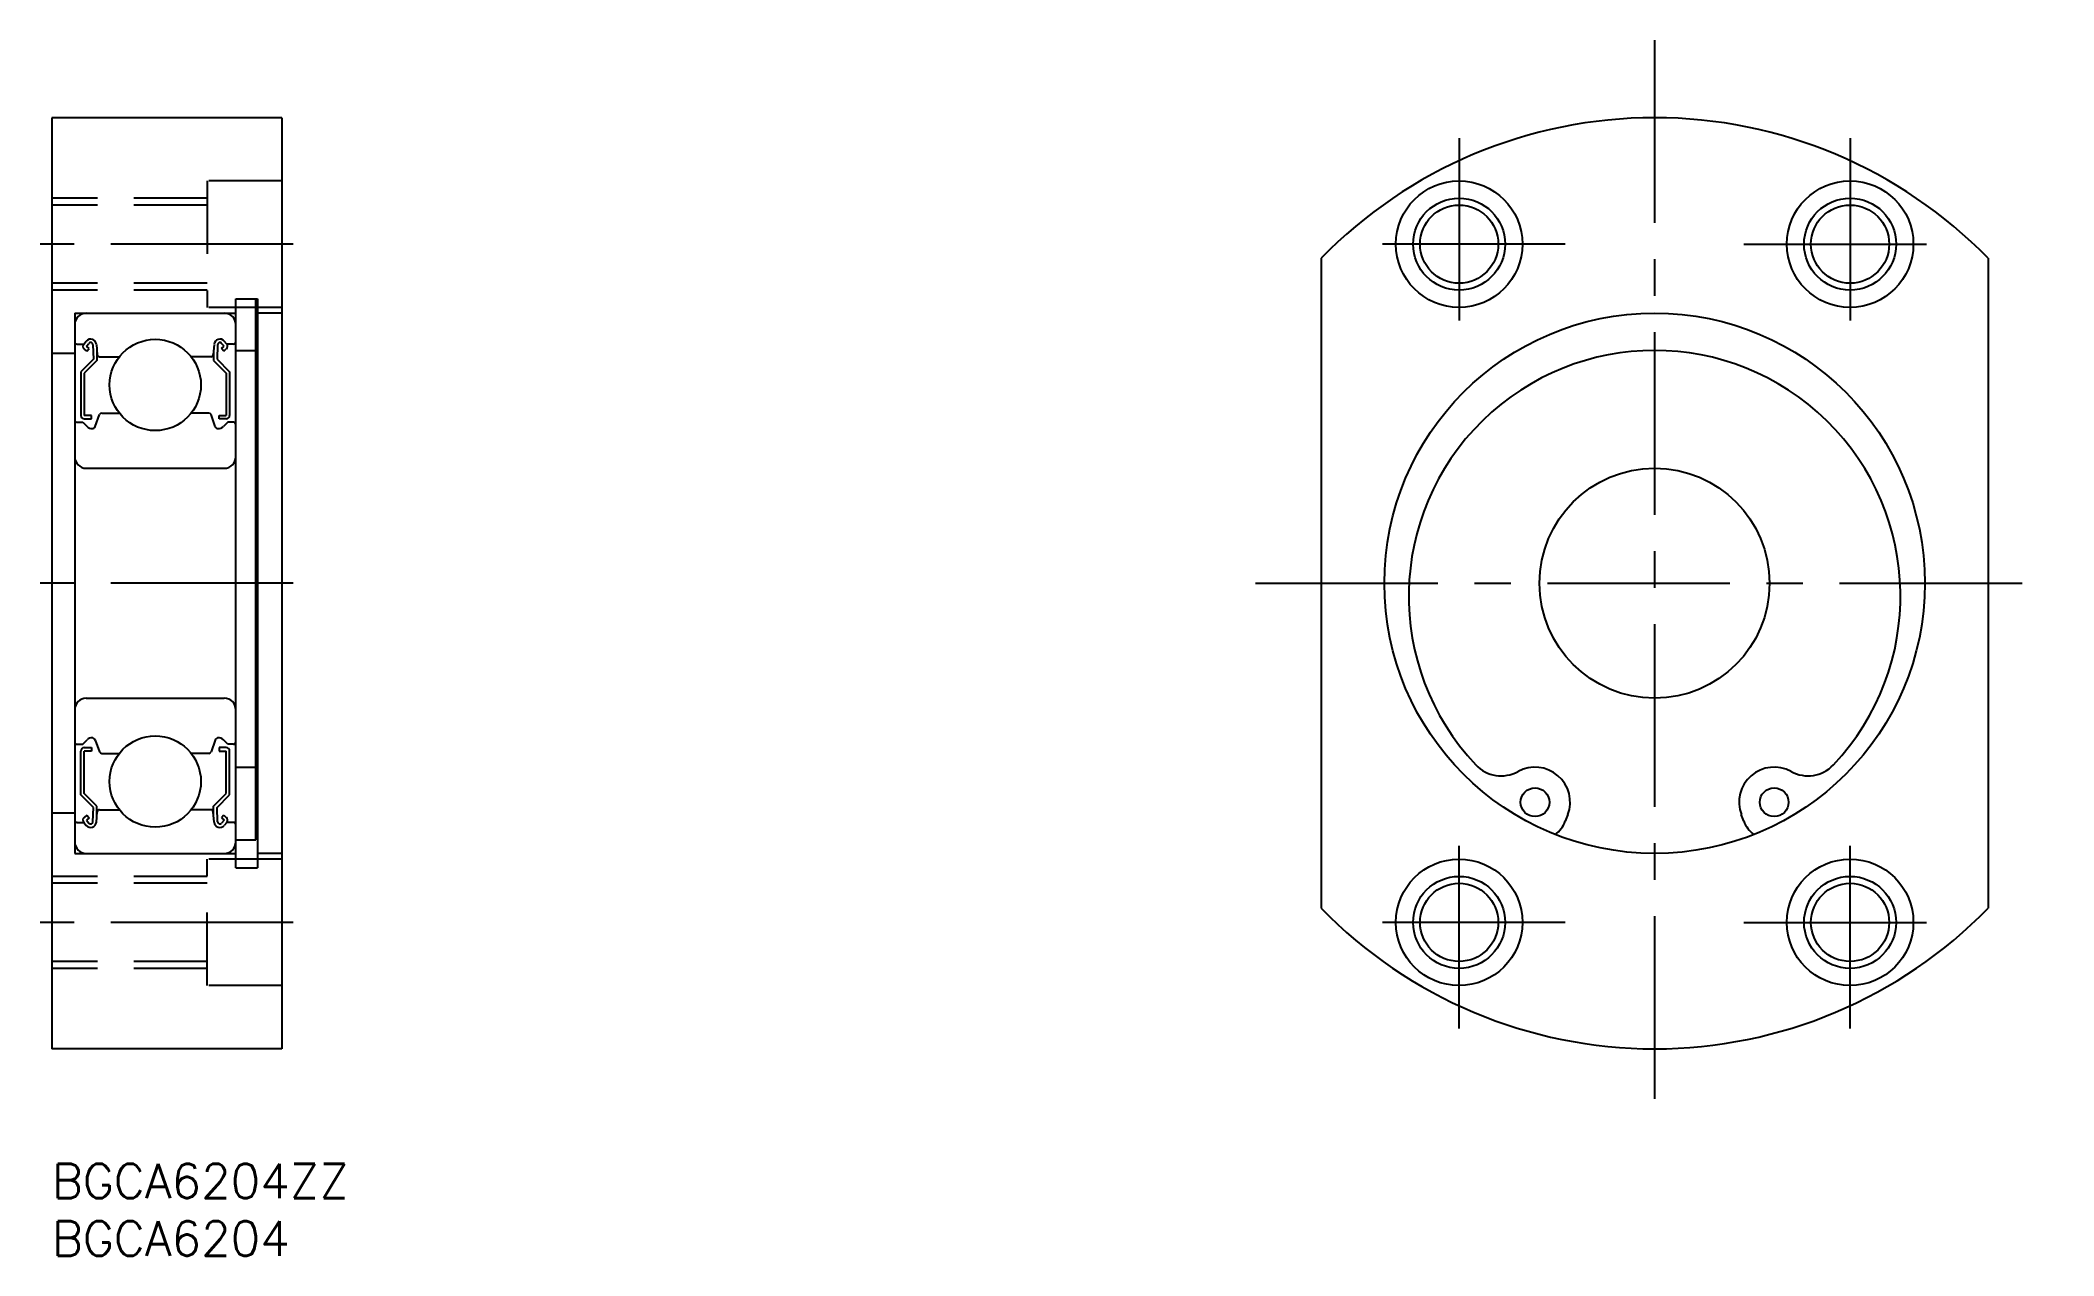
# Model space of a CAD drawing. Extents: x -1 to 174, y -8 to 98.
import ezdxf

# ---------------------------------------------------------------- set-up
doc = ezdxf.new("R2010")
doc.units = 0
doc.header["$LTSCALE"] = 0.5
doc.linetypes.add('CENTER', pattern=[50.8, 31.75, -6.35, 6.35, -6.35])
doc.linetypes.add('DASHED', pattern=[19.05, 12.7, -6.35])
for name, color, linetype in [('MSM_CENTER', 1, 'CENTER'), ('MSM_CONTINUOUS', 7, 'CONTINUOUS'), ('MSM_DASHED', 4, 'DASHED'), ('MSM_NARROW', 5, 'CONTINUOUS'), ('MSM_PART_NUMBER', 7, 'CONTINUOUS')]:
    doc.layers.add(name, color=color, linetype=linetype)
doc.styles.get("Standard").update_dxf_attribs({"font": 'txt.shx', "height": 3, "bigfont": 'bigfont.shx'})

# ---------------------------------------------------------------- blocks, each defined once
blk = doc.blocks.new('*U4')
at = {"layer": 'MSM_PART_NUMBER'}
blk.add_text('BGCA6204ZZ', height=3, dxfattribs=at).set_placement((0, -3))
blk = doc.blocks.new('*U5')
at = {"layer": 'MSM_PART_NUMBER'}
blk.add_text('BGCA6204', height=3, dxfattribs=at).set_placement((0, -8))

msp = doc.modelspace()

# ---------------------------------------------------------------- linework, layer by layer
at = {"layer": 'MSM_CENTER'}
for p, q in [((139.39, 97.73), (139.39, 3.27)), ((122.39, 89.22), (122.39, 70.78)), ((156.39, 89.22), (156.39, 70.78)), ((21, 80), (-1, 80)), ((131.61, 80), (113.16, 80)), ((147.16, 80), (165.61, 80)), ((21, 50.5), (-1, 50.5)), ((104.67, 50.5), (174.1, 50.5)), ((122.39, 11.78), (122.39, 30.22)), ((156.39, 11.78), (156.39, 30.22)), ((21, 21), (-1, 21)), ((131.61, 21), (113.16, 21)), ((147.16, 21), (165.61, 21))]:
    msp.add_line(p, q, dxfattribs=at)
at = {"layer": 'MSM_CONTINUOUS'}
for p, q in [((0, 91), (0, 10)), ((20, 91), (0, 91)), ((15, 91), (15, 91)), ((20, 91), (20, 10)), ((110.39, 78.77), (110.39, 22.23)), ((168.39, 78.77), (168.39, 22.23)), ((2, 74), (16, 74)), ((2, 74), (2, 27)), ((16, 25.75), (16, 75.25)), ((16, 75.25), (17.9, 75.25)), ((17.75, 28.18, 1.25), (17.75, 75.25, 1.25)), ((17.9, 75.25), (17.9, 25.75)), ((20, 74), (17.9, 74)), ((2, 70.5), (0, 70.5)), ((2.2, 71.3), (2.78, 71.3)), ((2.78, 71.3), (3, 71.56)), ((3.05, 70.68), (2.82, 70.88)), ((3.01, 71.11), (3.23, 71.36)), ((3.24, 70.91), (3.01, 71.11)), ((3.05, 70.68), (3.24, 70.91)), ((3.58, 71.24), (3.63, 70)), ((3.88, 71.28), (3.96, 70.38)), ((3.93, 70.73), (3.93, 69.88)), ((4.16, 70.2), (5.88, 70.2)), ((13.84, 70.2), (12.12, 70.2)), ((14.12, 71.28), (14.04, 70.38)), ((14.07, 70.73), (14.07, 69.88)), ((14.42, 71.24), (14.37, 70)), ((14.76, 70.91), (14.99, 71.11)), ((14.95, 70.68), (14.76, 70.91)), ((14.99, 71.11), (14.77, 71.36)), ((14.95, 70.68), (15.18, 70.88)), ((15.22, 71.3), (15, 71.56)), ((15.8, 71.3), (15.22, 71.3)), ((16, 70.75), (17.75, 70.75)), ((3.63, 70), (2.53, 68.9)), ((2.53, 68.9), (2.53, 65.1)), ((3.93, 69.88), (2.83, 68.78)), ((2.83, 68.78), (2.83, 65.1)), ((14.07, 69.88), (15.17, 68.78)), ((14.37, 70), (15.47, 68.9)), ((15.17, 68.78), (15.17, 65.1)), ((15.47, 68.9), (15.47, 65.1)), ((3.45, 65.1), (2.83, 65.1)), ((2.83, 64.8), (3.45, 64.8)), ((3.45, 64.8), (3.45, 65.1)), ((3.78, 64.15), (4.15, 65.17)), ((4.34, 65.3), (5.88, 65.3)), ((13.66, 65.3), (12.12, 65.3)), ((14.22, 64.15), (13.85, 65.17)), ((14.55, 65.1), (15.17, 65.1)), ((14.55, 64.8), (14.55, 65.1)), ((15.17, 64.8), (14.55, 64.8)), ((2.2, 64.5), (2.7, 64.5)), ((2.7, 64.5), (3.07, 64.13)), ((15.3, 64.5), (14.93, 64.13)), ((15.8, 64.5), (15.3, 64.5)), ((3, 60.5), (15, 60.5)), ((3, 40.5), (15, 40.5)), ((2.7, 36.5), (3.07, 36.87)), ((3.78, 36.85), (4.15, 35.83)), ((14.22, 36.85), (13.85, 35.83)), ((15.3, 36.5), (14.93, 36.87)), ((2.2, 36.5), (2.7, 36.5)), ((2.53, 32.1), (2.53, 35.9)), ((2.83, 36.2), (3.45, 36.2)), ((2.83, 32.22), (2.83, 35.9)), ((3.45, 35.9), (2.83, 35.9)), ((3.45, 36.2), (3.45, 35.9)), ((4.34, 35.7), (5.88, 35.7)), ((13.66, 35.7), (12.12, 35.7)), ((14.55, 36.2), (14.55, 35.9)), ((15.17, 36.2), (14.55, 36.2)), ((14.55, 35.9), (15.17, 35.9)), ((15.17, 32.22), (15.17, 35.9)), ((15.8, 36.5), (15.3, 36.5)), ((15.47, 32.1), (15.47, 35.9)), ((16, 34.5), (17.75, 34.5)), ((3.63, 31), (2.53, 32.1)), ((3.93, 31.12), (2.83, 32.22)), ((14.07, 31.12), (15.17, 32.22)), ((14.37, 31), (15.47, 32.1)), ((2, 30.5), (0, 30.5)), ((3.05, 30.32), (2.82, 30.12)), ((3.24, 30.09), (3.01, 29.89)), ((3.01, 29.89), (3.23, 29.64)), ((3.05, 30.32), (3.24, 30.09)), ((3.58, 29.76), (3.63, 31)), ((3.88, 29.72), (3.96, 30.62)), ((3.93, 30.27), (3.93, 31.12)), ((4.16, 30.8), (5.88, 30.8)), ((13.84, 30.8), (12.12, 30.8)), ((14.12, 29.72), (14.04, 30.62)), ((14.07, 30.27), (14.07, 31.12)), ((14.42, 29.76), (14.37, 31)), ((14.95, 30.32), (14.76, 30.09)), ((14.76, 30.09), (14.99, 29.89)), ((14.99, 29.89), (14.77, 29.64)), ((14.95, 30.32), (15.18, 30.12)), ((131.84, 30.38), (131.62, 29.8)), ((147.15, 29.8), (146.93, 30.38)), ((2.2, 29.7), (2.78, 29.7)), ((2.78, 29.7), (3, 29.44)), ((15.22, 29.7), (15, 29.44)), ((15.8, 29.7), (15.22, 29.7)), ((16, 28.18), (17.75, 28.18)), ((2, 27), (16, 27)), ((6.3, 27), (6.3, 27)), ((20, 27), (17.9, 27)), ((16, 25.75), (17.9, 25.75)), ((20, 10), (0, 10))]:
    msp.add_line(p, q, dxfattribs=at)
for centre, radius in [((122.39, 80), 5.5), ((156.39, 80), 5.5), ((122.39, 80), 3.4), ((156.39, 80), 3.4), ((139.39, 50.5), 23.5), ((9, 67.75), 3.97), ((139.39, 50.5), 10), ((9, 33.25), 3.97), ((128.99, 31.45), 1.25), ((149.79, 31.45), 1.25), ((122.39, 21), 5.5), ((156.39, 21), 5.5), ((122.39, 21), 3.4), ((156.39, 21), 3.4)]:
    msp.add_circle(centre, radius, dxfattribs=at)
for centre, radius, start, end in [((139.39, 50.5), 40.5, 44.2707, 135.7293), ((3, 73), 1, 90, 180), ((15, 73), 1, 0, 90), ((2.2, 71.5), 0.2, 180, 270), ((3.01, 71.11), 0.3, 139.9098, 229.9963), ((3.38, 71.24), 0.5, 4.987, 139.9098), ((3.38, 71.24), 0.2, 2.3754, 139.9922), ((4.16, 70.4), 0.2, 184.987, 270), ((13.84, 70.4), 0.2, 270, 355.013), ((14.62, 71.24), 0.5, 40.0902, 175.013), ((14.62, 71.24), 0.2, 40.0078, 177.6246), ((14.99, 71.11), 0.3, 310.0037, 40.0902), ((15.8, 71.5), 0.2, 270, 0), ((139.39, 49.37), 21.38, 316.6826, 223.3174), ((2.83, 65.1), 0.3, 180, 270), ((4.34, 65.1), 0.2, 90, 160.0299), ((13.66, 65.1), 0.2, 19.9701, 90), ((15.17, 65.1), 0.3, 270, 0), ((2.2, 64.3), 0.2, 90, 180), ((3.5, 64.55), 0.6, 225, 272.8048), ((3.5, 64.25), 0.3, 265.5374, 340.0299), ((14.5, 64.25), 0.3, 199.9701, 274.4626), ((14.5, 64.55), 0.6, 267.1952, 315), ((15.8, 64.3), 0.2, 0, 90), ((3, 61.5), 1, 180, 270), ((15, 61.5), 1, 270, 0), ((3, 39.5), 1, 90, 180), ((15, 39.5), 1, 0, 90), ((3.5, 36.45), 0.6, 87.1952, 135), ((3.5, 36.75), 0.3, 19.9701, 94.4626), ((14.5, 36.75), 0.3, 85.5374, 160.0299), ((14.5, 36.45), 0.6, 45, 92.8048), ((2.2, 36.7), 0.2, 180, 270), ((2.83, 35.9), 0.3, 90, 180), ((4.34, 35.9), 0.2, 199.9701, 270), ((13.66, 35.9), 0.2, 270, 340.0299), ((15.17, 35.9), 0.3, 0, 90), ((15.8, 36.7), 0.2, 270, 0), ((126.05, 36.8), 3.05, 223.3174, 298.7349), ((128.99, 31.45), 3.05, 339.4426, 118.7349), ((149.79, 31.45), 3.05, 61.2651, 200.5574), ((152.72, 36.8), 3.05, 241.2651, 316.6826), ((3.01, 29.89), 0.3, 130.0037, 220.0902), ((4.16, 30.6), 0.2, 90, 175.013), ((13.84, 30.6), 0.2, 4.987, 90), ((14.99, 29.89), 0.3, 319.9098, 49.9963), ((129.28, 30.68), 2.5, 305.7418, 339.4426), ((149.49, 30.68), 2.5, 200.5574, 234.2582), ((2.2, 29.5), 0.2, 90, 180), ((3.38, 29.76), 0.5, 220.0902, 355.013), ((3.38, 29.76), 0.2, 220.0078, 357.6246), ((14.62, 29.76), 0.5, 184.987, 319.9098), ((14.62, 29.76), 0.2, 182.3754, 319.9922), ((15.8, 29.5), 0.2, 0, 90), ((3, 28), 1, 180, 270), ((15, 28), 1, 270, 0), ((139.39, 50.5), 40.5, 224.2707, 315.7293)]:
    msp.add_arc(centre, radius, start, end, dxfattribs=at)
at = {"layer": 'MSM_DASHED'}
for p, q in [((20, 85.5), (13.5, 85.5)), ((13.5, 85.5), (13.5, 74.5)), ((13.5, 84), (0, 84)), ((13.5, 83.4), (0, 83.4)), ((13.5, 76.6), (0, 76.6)), ((13.5, 76), (0, 76)), ((20, 74.5), (13.5, 74.5)), ((13.5, 15.5), (13.5, 26.5)), ((20, 26.5), (13.5, 26.5)), ((13.5, 25), (0, 25)), ((13.5, 24.4), (0, 24.4)), ((13.5, 17.6), (0, 17.6)), ((13.5, 17), (0, 17)), ((20, 15.5), (13.5, 15.5))]:
    msp.add_line(p, q, dxfattribs=at)
at = {"layer": 'MSM_NARROW'}
for centre in [(122.39, 80), (156.39, 80), (122.39, 21), (156.39, 21)]:
    msp.add_circle(centre, 4, dxfattribs=at)

# ---------------------------------------------------------------- block references
at = {"layer": 'MSM_CONTINUOUS'}
for name in ['*U4', '*U5']:
    msp.add_blockref(name, (0, 0), dxfattribs=at)

doc.saveas('drawing.dxf')
